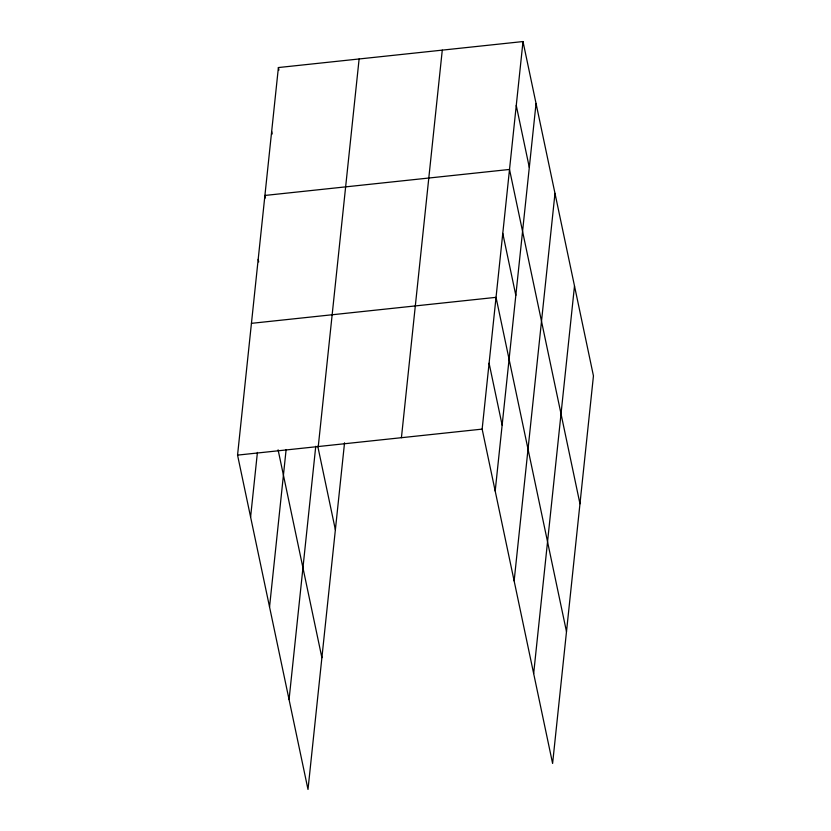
<?xml version="1.0" encoding="UTF-8"?>
<svg xmlns="http://www.w3.org/2000/svg" width="831" height="831" viewBox="0 0 831 831"><rect width="100%" height="100%" fill="white"/><g stroke="black" fill="none" stroke-linecap="round" stroke-linejoin="round"><path stroke-width="1.25" d="M344.543 442.809L308 789.45L237.552 455.118L278.395 67.55L523 41.55L593.448 375.882L552.605 763.45L482.146 429.118L523 41.55M250.598 517.038L257.413 452.417M269.545 606.931L286.124 449.581M289.063 699.557L315.759 446.278M318.263 446.538L359.117 58.97M401.425 437.698L442.279 50.13M495.193 491.038L536.047 103.47M514.14 580.931L554.983 193.363M533.658 673.557L574.501 285.978M251.44 323.342L496.034 297.342L566.493 631.674M237.552 455.118L482.146 429.118M516.259 105.495L529.305 167.415M579.965 503.773L509.517 169.451L264.923 195.451L265.453 197.975M502.776 233.397L515.822 295.317M489.095 363.23L502.142 425.15M278.395 67.55L278.936 70.074M271.664 131.495L272.194 134.03M317.764 446.216L335.371 529.773M258.181 259.397L258.711 261.921M278.094 449.841L321.888 657.674"/></g></svg>
